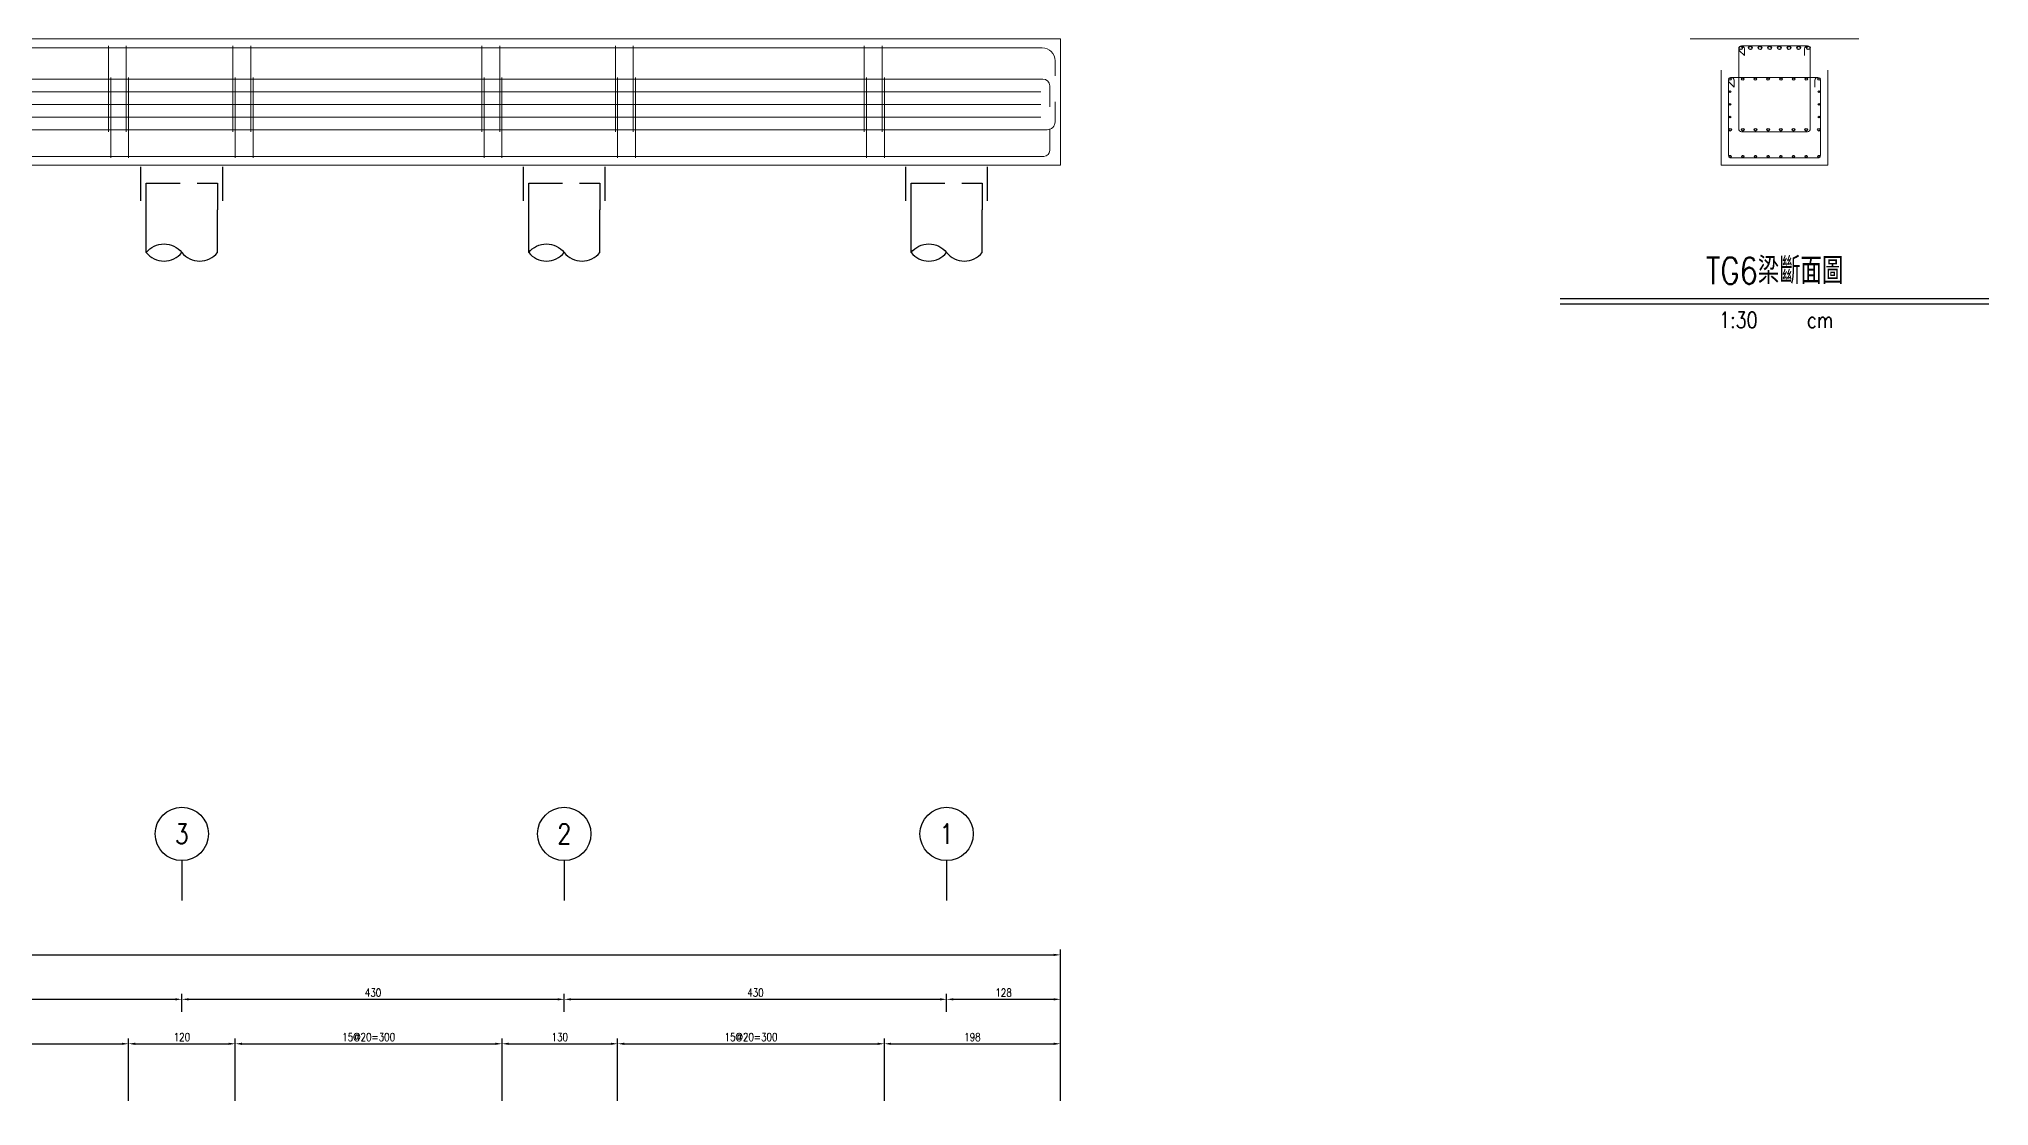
# Model space of a CAD drawing. Extents: x -4754 to 4976, y -19960 to 3841.
# Drawn here: x 2783 to 4976, y -14045 to -12845 of the extents above; entities that cross this region are included whole.
import ezdxf
from ezdxf.enums import TextEntityAlignment as Align

# ---------------------------------------------------------------- set-up
doc = ezdxf.new("R2010")
doc.units = 0
doc.header["$LTSCALE"] = 3
doc.linetypes.add('DASHED', pattern=[19.05, 12.7, -6.35])
doc.layers.get('0').update_dxf_attribs({"linetype": 'CONTINUOUS'})
doc.layers.add('HB_0', color=7, linetype='CONTINUOUS', transparency=0.5)
for name, color, linetype in [('HB_DIM', 1, 'CONTINUOUS'), ('HB_TXT_CTEXT', 2, 'CONTINUOUS'), ('鋼筋', 3, 'CONTINUOUS')]:
    doc.layers.add(name, color=color, linetype=linetype)
doc.styles.get("Standard").update_dxf_attribs({"font": 'ROMANS.shx', "width": 0.8, "bigfont": 'chineset.shx'})
doc.dimstyles.new('30', dxfattribs={"dimscale": 3, "dimtxt": 3, "dimasz": 2.5, "dimexe": 2, "dimexo": 2, "dimgap": 1, "dimtad": 1, "dimdsep": 46, "dimtxsty": 'Standard', "dimcen": 0, "dimclrd": 256, "dimclre": 256, "dimclrt": 2, "dimadec": 0, "dimazin": 0, "dimtfac": 1, "dimtix": 1, "dimtmove": 2, "dimatfit": 3, "dimfxl": 1, "dimtolj": 1, "dimtzin": 0, "dimarcsym": 0})

# ---------------------------------------------------------------- blocks, each defined once
blk = doc.blocks.new('pile_vertical')
at = {"color": 252, "linetype": 'DASHED'}
for p, q in [((-46, -40), (-46, 0)), ((46, -40), (46, 0))]:
    blk.add_line(p, q, dxfattribs=at)
at = {"linetype": 'Continuous'}
for p, q in [((-40, -98.1), (-40, -50)), ((40, -98.1), (40, -50))]:
    blk.add_line(p, q, dxfattribs=at)
at = {"color": 252, "linetype": 'DASHED'}
blk.add_lwpolyline([(-40, -50), (-40, -20), (40, -20), (40, -50)], dxfattribs=at)
at = {"linetype": 'Continuous'}
for points in [[(-40, -98.1, -0.48), (0, -98.1, 0.48), (40, -98.1, 0.48)], [(-40, -98.1, 0.48), (0, -98.1, 0.48)]]:
    blk.add_lwpolyline(points, format="xyb", dxfattribs=at)
blk = doc.blocks.new('line_guide')
at = {"color": 4, "linetype": 'Continuous'}
blk.add_line((0, 0), (0, -45), dxfattribs=at)
blk.add_circle((0, 30), 30, dxfattribs=at)
at = {"color": 4, "linetype": 'Continuous', "width": 0.8}
blk.add_attdef('A', text='', height=22.5, dxfattribs=at).set_placement((0, 30), align=Align.MIDDLE)
blk = doc.blocks.new('*D366')
at = {"layer": 'HB_DIM', "linetype": 'Continuous', "lineweight": -2}
for p, q in [((2563.6, -14038.8), (2563.6, -13968.8)), ((2571.1, -13974.8), (2876.1, -13974.8)), ((2883.6, -14038.8), (2883.6, -13968.8))]:
    blk.add_line(p, q, dxfattribs=at)
at = {"layer": 'HB_DIM'}
for points in [[(2571.1, -13973.6), (2571.1, -13976.1), (2563.6, -13974.8)], [(2876.1, -13976.1), (2876.1, -13973.6), (2883.6, -13974.8)]]:
    blk.add_solid(points, dxfattribs=at)
at = {"layer": 'HB_DIM', "color": 2, "linetype": 'Continuous', "insert": (2723.6, -13967.3), "char_height": 9, "attachment_point": 5, "rotation": 0}
blk.add_mtext('\\A1;16@20=320', dxfattribs=at)
blk = doc.blocks.new('*D367')
at = {"layer": 'HB_DIM', "linetype": 'Continuous', "lineweight": -2}
for p, q in [((2883.6, -14038.8), (2883.6, -13968.8)), ((2891.1, -13974.8), (2996.1, -13974.8)), ((3003.6, -14038.8), (3003.6, -13968.8))]:
    blk.add_line(p, q, dxfattribs=at)
at = {"layer": 'HB_DIM'}
for points in [[(2891.1, -13973.6), (2891.1, -13976.1), (2883.6, -13974.8)], [(2996.1, -13976.1), (2996.1, -13973.6), (3003.6, -13974.8)]]:
    blk.add_solid(points, dxfattribs=at)
at = {"layer": 'HB_DIM', "color": 2, "linetype": 'Continuous', "insert": (2943.6, -13967.3), "char_height": 9, "attachment_point": 5, "rotation": 0}
blk.add_mtext('\\A1;120', dxfattribs=at)
blk = doc.blocks.new('*D368')
at = {"layer": 'HB_DIM', "linetype": 'Continuous', "lineweight": -2}
for p, q in [((3003.6, -14038.8), (3003.6, -13968.8)), ((3011.1, -13974.8), (3296.1, -13974.8)), ((3303.6, -14038.8), (3303.6, -13968.8))]:
    blk.add_line(p, q, dxfattribs=at)
at = {"layer": 'HB_DIM'}
for points in [[(3011.1, -13973.6), (3011.1, -13976.1), (3003.6, -13974.8)], [(3296.1, -13976.1), (3296.1, -13973.6), (3303.6, -13974.8)]]:
    blk.add_solid(points, dxfattribs=at)
at = {"layer": 'HB_DIM', "color": 2, "linetype": 'Continuous', "insert": (3153.6, -13967.3), "char_height": 9, "attachment_point": 5, "rotation": 0}
blk.add_mtext('\\A1;15@20=300', dxfattribs=at)
blk = doc.blocks.new('*D369')
at = {"layer": 'HB_DIM', "linetype": 'Continuous', "lineweight": -2}
for p, q in [((3303.6, -14038.8), (3303.6, -13968.8)), ((3311.1, -13974.8), (3426.1, -13974.8)), ((3433.6, -14038.8), (3433.6, -13968.8))]:
    blk.add_line(p, q, dxfattribs=at)
at = {"layer": 'HB_DIM'}
for points in [[(3311.1, -13973.6), (3311.1, -13976.1), (3303.6, -13974.8)], [(3426.1, -13976.1), (3426.1, -13973.6), (3433.6, -13974.8)]]:
    blk.add_solid(points, dxfattribs=at)
at = {"layer": 'HB_DIM', "color": 2, "linetype": 'Continuous', "insert": (3368.6, -13967.3), "char_height": 9, "attachment_point": 5, "rotation": 0}
blk.add_mtext('\\A1;130', dxfattribs=at)
blk = doc.blocks.new('*D370')
at = {"layer": 'HB_DIM', "linetype": 'Continuous', "lineweight": -2}
for p, q in [((3433.6, -14038.8), (3433.6, -13968.8)), ((3441.1, -13974.8), (3726.1, -13974.8)), ((3733.6, -14038.8), (3733.6, -13968.8))]:
    blk.add_line(p, q, dxfattribs=at)
at = {"layer": 'HB_DIM'}
for points in [[(3441.1, -13973.6), (3441.1, -13976.1), (3433.6, -13974.8)], [(3726.1, -13976.1), (3726.1, -13973.6), (3733.6, -13974.8)]]:
    blk.add_solid(points, dxfattribs=at)
at = {"layer": 'HB_DIM', "color": 2, "linetype": 'Continuous', "insert": (3583.6, -13967.3), "char_height": 9, "attachment_point": 5, "rotation": 0}
blk.add_mtext('\\A1;15@20=300', dxfattribs=at)
blk = doc.blocks.new('*D371')
at = {"layer": 'HB_DIM', "linetype": 'Continuous', "lineweight": -2}
for p, q in [((3733.6, -14038.8), (3733.6, -13968.8)), ((3741.1, -13974.8), (3924.1, -13974.8)), ((3931.6, -14038.8), (3931.6, -13968.8))]:
    blk.add_line(p, q, dxfattribs=at)
at = {"layer": 'HB_DIM'}
for points in [[(3741.1, -13973.6), (3741.1, -13976.1), (3733.6, -13974.8)], [(3924.1, -13976.1), (3924.1, -13973.6), (3931.6, -13974.8)]]:
    blk.add_solid(points, dxfattribs=at)
at = {"layer": 'HB_DIM', "color": 2, "linetype": 'Continuous', "insert": (3832.6, -13967.3), "char_height": 9, "attachment_point": 5, "rotation": 0}
blk.add_mtext('\\A1;198', dxfattribs=at)
blk = doc.blocks.new('*D372')
at = {"layer": 'HB_DIM', "linetype": 'Continuous', "lineweight": -2}
for p, q in [((-265.4, -14038.8), (-265.4, -13868.8)), ((-257.9, -13874.8), (3924.1, -13874.8)), ((3931.6, -14038.8), (3931.6, -13868.8))]:
    blk.add_line(p, q, dxfattribs=at)
at = {"layer": 'HB_DIM'}
for points in [[(-257.9, -13873.6), (-257.9, -13876.1), (-265.4, -13874.8)], [(3924.1, -13876.1), (3924.1, -13873.6), (3931.6, -13874.8)]]:
    blk.add_solid(points, dxfattribs=at)
at = {"layer": 'HB_DIM', "color": 2, "linetype": 'Continuous', "insert": (1833.1, -13867.3), "char_height": 9, "attachment_point": 5, "rotation": 0}
blk.add_mtext('\\A1;4197', dxfattribs=at)
blk = doc.blocks.new('*D380')
at = {"layer": 'HB_DIM', "linetype": 'Continuous', "lineweight": -2}
for p, q in [((2503.6, -13938.8), (2503.6, -13918.8)), ((2943.6, -13938.8), (2943.6, -13918.8)), ((2511.1, -13924.8), (2936.1, -13924.8))]:
    blk.add_line(p, q, dxfattribs=at)
at = {"layer": 'HB_DIM'}
for points in [[(2511.1, -13923.6), (2511.1, -13926.1), (2503.6, -13924.8)], [(2936.1, -13926.1), (2936.1, -13923.6), (2943.6, -13924.8)]]:
    blk.add_solid(points, dxfattribs=at)
at = {"layer": 'HB_DIM', "color": 2, "linetype": 'Continuous', "insert": (2723.6, -13917.3), "char_height": 9, "attachment_point": 5, "rotation": 0}
blk.add_mtext('\\A1;440', dxfattribs=at)
blk = doc.blocks.new('*D381')
at = {"layer": 'HB_DIM', "linetype": 'Continuous', "lineweight": -2}
for p, q in [((2943.6, -13938.8), (2943.6, -13918.8)), ((3373.6, -13938.8), (3373.6, -13918.8)), ((2951.1, -13924.8), (3366.1, -13924.8))]:
    blk.add_line(p, q, dxfattribs=at)
at = {"layer": 'HB_DIM'}
for points in [[(2951.1, -13923.6), (2951.1, -13926.1), (2943.6, -13924.8)], [(3366.1, -13926.1), (3366.1, -13923.6), (3373.6, -13924.8)]]:
    blk.add_solid(points, dxfattribs=at)
at = {"layer": 'HB_DIM', "color": 2, "linetype": 'Continuous', "insert": (3158.6, -13917.3), "char_height": 9, "attachment_point": 5, "rotation": 0}
blk.add_mtext('\\A1;430', dxfattribs=at)
blk = doc.blocks.new('*D382')
at = {"layer": 'HB_DIM', "linetype": 'Continuous', "lineweight": -2}
for p, q in [((3373.6, -13938.8), (3373.6, -13918.8)), ((3803.6, -13938.8), (3803.6, -13918.8)), ((3381.1, -13924.8), (3796.1, -13924.8))]:
    blk.add_line(p, q, dxfattribs=at)
at = {"layer": 'HB_DIM'}
for points in [[(3381.1, -13923.6), (3381.1, -13926.1), (3373.6, -13924.8)], [(3796.1, -13926.1), (3796.1, -13923.6), (3803.6, -13924.8)]]:
    blk.add_solid(points, dxfattribs=at)
at = {"layer": 'HB_DIM', "color": 2, "linetype": 'Continuous', "insert": (3588.6, -13917.3), "char_height": 9, "attachment_point": 5, "rotation": 0}
blk.add_mtext('\\A1;430', dxfattribs=at)
blk = doc.blocks.new('*D383')
at = {"layer": 'HB_DIM', "linetype": 'Continuous', "lineweight": -2}
for p, q in [((3803.6, -13938.8), (3803.6, -13918.8)), ((3931.6, -14038.8), (3931.6, -13918.8)), ((3811.1, -13924.8), (3924.1, -13924.8))]:
    blk.add_line(p, q, dxfattribs=at)
at = {"layer": 'HB_DIM'}
for points in [[(3811.1, -13923.6), (3811.1, -13926.1), (3803.6, -13924.8)], [(3924.1, -13926.1), (3924.1, -13923.6), (3931.6, -13924.8)]]:
    blk.add_solid(points, dxfattribs=at)
at = {"layer": 'HB_DIM', "color": 2, "linetype": 'Continuous', "insert": (3867.6, -13917.3), "char_height": 9, "attachment_point": 5, "rotation": 0}
blk.add_mtext('\\A1;128', dxfattribs=at)
blk = doc.blocks.new('title_beam')
at = {"color": 3, "linetype": 'Continuous'}
blk.add_line((-241.2, 0), (241.2, 0), dxfattribs=at)
at = {"color": 1, "linetype": 'Continuous'}
blk.add_line((-241.2, -6), (241.2, -6), dxfattribs=at)
at = {"color": 3, "linetype": 'Continuous', "width": 0.8}
blk.add_attdef('TITLE', text='', height=30, dxfattribs=at).set_placement((0, 33), align=Align.MIDDLE)
at = {"linetype": 'Continuous', "width": 0.8}
blk.add_attdef('SCALE', text='', height=18, dxfattribs=at).set_placement((-40.6, -24), align=Align.MIDDLE)
blk.add_attdef('CM', (36.5, -33), '', height=18, dxfattribs=at)
blk = doc.blocks.new('C')
at = {"color": 3, "linetype": 'Continuous'}
blk.add_circle((0, 0), 1.2, dxfattribs=at)

msp = doc.modelspace()

# ---------------------------------------------------------------- linework, layer by layer
at = {"layer": 'HB_0', "lineweight": 5}
msp.add_line((4829.573, -12844.802, -349), (4639.573, -12844.802, -349), dxfattribs=at)
msp.add_lwpolyline([(-265.427, -12986.802), (-265.427, -12844.802), (3931.573, -12844.802), (3931.573, -12986.802), (-265.427, -12986.802)], dxfattribs=at)
msp.add_polyline3d([(4794.573, -12879.802, -349), (4794.573, -12986.802, -349), (4674.573, -12986.802, -349), (4674.573, -12879.802, -349)], dxfattribs=at)
at = {"layer": '鋼筋', "lineweight": 5}
for p, q in [((-244.937, -12854.802, -38), (3911.083, -12854.802, -38)), ((-244.937, -12854.802, -27.143), (3911.083, -12854.802, -27.143)), ((-244.937, -12854.802, -16.286), (3911.083, -12854.802, -16.286)), ((-244.937, -12854.802, -5.429), (3911.083, -12854.802, -5.429)), ((-244.937, -12854.802, 5.429), (3911.083, -12854.802, 5.429)), ((-244.937, -12854.802, 16.286), (3911.083, -12854.802, 16.286)), ((-244.937, -12854.802, 27.143), (3911.083, -12854.802, 27.143)), ((-244.937, -12854.802, 38), (3911.083, -12854.802, 38)), ((2861.033, -12863.352, 33.895), (2861.033, -12855.732, 33.895)), ((2861.033, -12855.732, 40.245), (2861.033, -12945.872, 40.245)), ((2861.033, -12945.872, -40.245), (2861.033, -12855.732, -40.245)), ((2861.033, -12855.732, -33.895), (2861.033, -12863.352, -33.895)), ((2881.033, -12863.352, 33.895), (2881.033, -12855.732, 33.895)), ((2881.033, -12855.732, 40.245), (2881.033, -12945.872, 40.245)), ((2881.033, -12945.872, -40.245), (2881.033, -12855.732, -40.245)), ((2881.033, -12855.732, -33.895), (2881.033, -12863.352, -33.895)), ((3001.033, -12863.352, 33.895), (3001.033, -12855.732, 33.895)), ((3001.033, -12855.732, 40.245), (3001.033, -12945.872, 40.245)), ((3001.033, -12945.872, -40.245), (3001.033, -12855.732, -40.245)), ((3001.033, -12855.732, -33.895), (3001.033, -12863.352, -33.895)), ((3021.033, -12863.352, 33.895), (3021.033, -12855.732, 33.895)), ((3021.033, -12855.732, 40.245), (3021.033, -12945.872, 40.245)), ((3021.033, -12945.872, -40.245), (3021.033, -12855.732, -40.245)), ((3021.033, -12855.732, -33.895), (3021.033, -12863.352, -33.895)), ((3281.033, -12863.352, 33.895), (3281.033, -12855.732, 33.895)), ((3281.033, -12855.732, 40.245), (3281.033, -12945.872, 40.245)), ((3281.033, -12945.872, -40.245), (3281.033, -12855.732, -40.245)), ((3281.033, -12855.732, -33.895), (3281.033, -12863.352, -33.895)), ((3301.033, -12863.352, 33.895), (3301.033, -12855.732, 33.895)), ((3301.033, -12855.732, 40.245), (3301.033, -12945.872, 40.245)), ((3301.033, -12945.872, -40.245), (3301.033, -12855.732, -40.245)), ((3301.033, -12855.732, -33.895), (3301.033, -12863.352, -33.895)), ((3431.033, -12863.352, 33.895), (3431.033, -12855.732, 33.895)), ((3431.033, -12855.732, 40.245), (3431.033, -12945.872, 40.245)), ((3431.033, -12945.872, -40.245), (3431.033, -12855.732, -40.245)), ((3431.033, -12855.732, -33.895), (3431.033, -12863.352, -33.895)), ((3451.033, -12863.352, 33.895), (3451.033, -12855.732, 33.895)), ((3451.033, -12855.732, 40.245), (3451.033, -12945.872, 40.245)), ((3451.033, -12945.872, -40.245), (3451.033, -12855.732, -40.245)), ((3451.033, -12855.732, -33.895), (3451.033, -12863.352, -33.895)), ((3711.033, -12863.352, 33.895), (3711.033, -12855.732, 33.895)), ((3711.033, -12855.732, 40.245), (3711.033, -12945.872, 40.245)), ((3711.033, -12945.872, -40.245), (3711.033, -12855.732, -40.245)), ((3711.033, -12855.732, -33.895), (3711.033, -12863.352, -33.895)), ((3731.033, -12863.352, 33.895), (3731.033, -12855.732, 33.895)), ((3731.033, -12855.732, 40.245), (3731.033, -12945.872, 40.245)), ((3731.033, -12945.872, -40.245), (3731.033, -12855.732, -40.245)), ((3731.033, -12855.732, -33.895), (3731.033, -12863.352, -33.895)), ((3925.573, -12869.292, -38), (3925.573, -12886.412, -38)), ((3925.573, -12869.292, -27.143), (3925.573, -12886.412, -27.143)), ((3925.573, -12869.292, -16.286), (3925.573, -12886.412, -16.286)), ((3925.573, -12869.292, -5.429), (3925.573, -12886.412, -5.429)), ((3925.573, -12869.292, 5.429), (3925.573, -12886.412, 5.429)), ((3925.573, -12869.292, 16.286), (3925.573, -12886.412, 16.286)), ((3925.573, -12869.292, 27.143), (3925.573, -12886.412, 27.143)), ((3925.573, -12869.292, 38), (3925.573, -12886.412, 38)), ((4694.328, -12855.732, -162.54), (4694.328, -12945.872, -162.54)), ((4700.646, -12863.365, -163.81), (4695.258, -12857.977, -163.81)), ((4697.503, -12852.557, -163.81), (4771.643, -12852.557, -163.81)), ((4700.678, -12863.352, -162.54), (4700.678, -12855.732, -162.54)), ((4768.468, -12855.732, -162.54), (4768.468, -12863.352, -162.54)), ((4774.818, -12855.732, -163.81), (4774.818, -12863.352, -163.81)), ((4774.818, -12945.872, -162.54), (4774.818, -12855.732, -162.54)), ((-245.657, -12889.802, -50), (3911.803, -12889.802, -50)), ((-245.657, -12889.802, -35.714), (3911.803, -12889.802, -35.714)), ((-245.657, -12889.802, -21.429), (3911.803, -12889.802, -21.429)), ((-245.657, -12889.802, -7.143), (3911.803, -12889.802, -7.143)), ((-245.657, -12889.802, 7.143), (3911.803, -12889.802, 7.143)), ((-245.657, -12889.802, 21.429), (3911.803, -12889.802, 21.429)), ((-245.657, -12889.802, 35.714), (3911.803, -12889.802, 35.714)), ((-245.657, -12889.802, 50), (3911.803, -12889.802, 50)), ((2863.573, -12898.852, 45.395), (2863.573, -12891.232, 45.395)), ((2863.573, -12891.232, 51.745), (2863.573, -12975.372, 51.745)), ((2863.573, -12975.372, -51.745), (2863.573, -12891.232, -51.745)), ((2863.573, -12891.232, -45.395), (2863.573, -12898.852, -45.395)), ((2883.573, -12898.852, 45.395), (2883.573, -12891.232, 45.395)), ((2883.573, -12891.232, 51.745), (2883.573, -12975.372, 51.745)), ((2883.573, -12975.372, -51.745), (2883.573, -12891.232, -51.745)), ((2883.573, -12891.232, -45.395), (2883.573, -12898.852, -45.395)), ((3003.573, -12898.852, 45.395), (3003.573, -12891.232, 45.395)), ((3003.573, -12891.232, 51.745), (3003.573, -12975.372, 51.745)), ((3003.573, -12975.372, -51.745), (3003.573, -12891.232, -51.745)), ((3003.573, -12891.232, -45.395), (3003.573, -12898.852, -45.395)), ((3023.573, -12898.852, 45.395), (3023.573, -12891.232, 45.395)), ((3023.573, -12891.232, 51.745), (3023.573, -12975.372, 51.745)), ((3023.573, -12975.372, -51.745), (3023.573, -12891.232, -51.745)), ((3023.573, -12891.232, -45.395), (3023.573, -12898.852, -45.395)), ((3283.573, -12898.852, 45.395), (3283.573, -12891.232, 45.395)), ((3283.573, -12891.232, 51.745), (3283.573, -12975.372, 51.745)), ((3283.573, -12975.372, -51.745), (3283.573, -12891.232, -51.745)), ((3283.573, -12891.232, -45.395), (3283.573, -12898.852, -45.395)), ((3303.573, -12898.852, 45.395), (3303.573, -12891.232, 45.395)), ((3303.573, -12891.232, 51.745), (3303.573, -12975.372, 51.745)), ((3303.573, -12975.372, -51.745), (3303.573, -12891.232, -51.745)), ((3303.573, -12891.232, -45.395), (3303.573, -12898.852, -45.395)), ((3433.573, -12898.852, 45.395), (3433.573, -12891.232, 45.395)), ((3433.573, -12891.232, 51.745), (3433.573, -12975.372, 51.745)), ((3433.573, -12975.372, -51.745), (3433.573, -12891.232, -51.745)), ((3433.573, -12891.232, -45.395), (3433.573, -12898.852, -45.395)), ((3453.573, -12898.852, 45.395), (3453.573, -12891.232, 45.395)), ((3453.573, -12891.232, 51.745), (3453.573, -12975.372, 51.745)), ((3453.573, -12975.372, -51.745), (3453.573, -12891.232, -51.745)), ((3453.573, -12891.232, -45.395), (3453.573, -12898.852, -45.395)), ((3713.573, -12898.852, 45.395), (3713.573, -12891.232, 45.395)), ((3713.573, -12891.232, 51.745), (3713.573, -12975.372, 51.745)), ((3713.573, -12975.372, -51.745), (3713.573, -12891.232, -51.745)), ((3713.573, -12891.232, -45.395), (3713.573, -12898.852, -45.395)), ((3733.573, -12898.852, 45.395), (3733.573, -12891.232, 45.395)), ((3733.573, -12891.232, 51.745), (3733.573, -12975.372, 51.745)), ((3733.573, -12975.372, -51.745), (3733.573, -12891.232, -51.745)), ((3733.573, -12891.232, -45.395), (3733.573, -12898.852, -45.395)), ((4682.828, -12891.232, -160), (4682.828, -12975.372, -160)), ((4689.146, -12898.865, -161.27), (4683.758, -12893.477, -161.27)), ((4686.003, -12888.057, -161.27), (4783.143, -12888.057, -161.27)), ((4689.178, -12898.852, -160), (4689.178, -12891.232, -160)), ((4779.968, -12891.232, -160), (4779.968, -12898.852, -160)), ((4786.318, -12891.232, -161.27), (4786.318, -12898.852, -161.27)), ((4786.318, -12975.372, -160), (4786.318, -12891.232, -160)), ((-243.427, -12904.052, -50), (3909.573, -12904.052, -50)), ((-243.427, -12904.052, 50), (3909.573, -12904.052, 50)), ((3919.573, -12897.572, -50), (3919.573, -12920.912, -50)), ((3919.573, -12897.572, -35.714), (3919.573, -12920.912, -35.714)), ((3919.573, -12897.572, -21.429), (3919.573, -12920.912, -21.429)), ((3919.573, -12897.572, -7.143), (3919.573, -12920.912, -7.143)), ((3919.573, -12897.572, 7.143), (3919.573, -12920.912, 7.143)), ((3919.573, -12897.572, 21.429), (3919.573, -12920.912, 21.429)), ((3919.573, -12897.572, 35.714), (3919.573, -12920.912, 35.714)), ((3919.573, -12897.572, 50), (3919.573, -12920.912, 50)), ((3925.573, -12937.912, -50), (3925.573, -12915.532, -50)), ((3925.573, -12937.912, -35.714), (3925.573, -12915.532, -35.714)), ((3925.573, -12937.912, -21.429), (3925.573, -12915.532, -21.429)), ((3925.573, -12937.912, -7.143), (3925.573, -12915.532, -7.143)), ((3925.573, -12937.912, 7.143), (3925.573, -12915.532, 7.143)), ((3925.573, -12937.912, 21.429), (3925.573, -12915.532, 21.429)), ((3925.573, -12937.912, 35.714), (3925.573, -12915.532, 35.714)), ((3925.573, -12937.912, 50), (3925.573, -12915.532, 50)), ((-243.427, -12918.302, -50), (3909.573, -12918.302, -50)), ((-243.427, -12918.302, 50), (3909.573, -12918.302, 50)), ((-243.427, -12932.552, -50), (3909.573, -12932.552, -50)), ((-243.427, -12932.552, 50), (3909.573, -12932.552, 50)), ((-250.537, -12946.802, -50), (3916.683, -12946.802, -50)), ((-250.537, -12946.802, -35.714), (3916.683, -12946.802, -35.714)), ((-250.537, -12946.802, -21.429), (3916.683, -12946.802, -21.429)), ((-250.537, -12946.802, -7.143), (3916.683, -12946.802, -7.143)), ((-250.537, -12946.802, 7.143), (3916.683, -12946.802, 7.143)), ((-250.537, -12946.802, 21.429), (3916.683, -12946.802, 21.429)), ((-250.537, -12946.802, 35.714), (3916.683, -12946.802, 35.714)), ((-250.537, -12946.802, 50), (3916.683, -12946.802, 50)), ((2861.033, -12949.047, 37.07), (2861.033, -12949.047, -37.07)), ((2881.033, -12949.047, 37.07), (2881.033, -12949.047, -37.07)), ((3001.033, -12949.047, 37.07), (3001.033, -12949.047, -37.07)), ((3021.033, -12949.047, 37.07), (3021.033, -12949.047, -37.07)), ((3281.033, -12949.047, 37.07), (3281.033, -12949.047, -37.07)), ((3301.033, -12949.047, 37.07), (3301.033, -12949.047, -37.07)), ((3431.033, -12949.047, 37.07), (3431.033, -12949.047, -37.07)), ((3451.033, -12949.047, 37.07), (3451.033, -12949.047, -37.07)), ((3711.033, -12949.047, 37.07), (3711.033, -12949.047, -37.07)), ((3731.033, -12949.047, 37.07), (3731.033, -12949.047, -37.07)), ((3919.573, -12970.117, -50), (3919.573, -12945.847, -50)), ((3919.573, -12970.117, -35.714), (3919.573, -12945.847, -35.714)), ((3919.573, -12970.117, -21.429), (3919.573, -12945.847, -21.429)), ((3919.573, -12970.117, -7.143), (3919.573, -12945.847, -7.143)), ((3919.573, -12970.117, 7.143), (3919.573, -12945.847, 7.143)), ((3919.573, -12970.117, 21.429), (3919.573, -12945.847, 21.429)), ((3919.573, -12970.117, 35.714), (3919.573, -12945.847, 35.714)), ((3919.573, -12970.117, 50), (3919.573, -12945.847, 50)), ((4697.503, -12949.047, -162.54), (4771.643, -12949.047, -162.54)), ((-246.742, -12976.802, -50), (3912.888, -12976.802, -50)), ((-246.742, -12976.802, -35.714), (3912.888, -12976.802, -35.714)), ((-246.742, -12976.802, -21.429), (3912.888, -12976.802, -21.429)), ((-246.742, -12976.802, -7.143), (3912.888, -12976.802, -7.143)), ((-246.742, -12976.802, 7.143), (3912.888, -12976.802, 7.143)), ((-246.742, -12976.802, 21.429), (3912.888, -12976.802, 21.429)), ((-246.742, -12976.802, 35.714), (3912.888, -12976.802, 35.714)), ((-246.742, -12976.802, 50), (3912.888, -12976.802, 50)), ((2863.573, -12978.547, 48.57), (2863.573, -12978.547, -48.57)), ((2883.573, -12978.547, 48.57), (2883.573, -12978.547, -48.57)), ((3003.573, -12978.547, 48.57), (3003.573, -12978.547, -48.57)), ((3023.573, -12978.547, 48.57), (3023.573, -12978.547, -48.57)), ((3283.573, -12978.547, 48.57), (3283.573, -12978.547, -48.57)), ((3303.573, -12978.547, 48.57), (3303.573, -12978.547, -48.57)), ((3433.573, -12978.547, 48.57), (3433.573, -12978.547, -48.57)), ((3453.573, -12978.547, 48.57), (3453.573, -12978.547, -48.57)), ((3713.573, -12978.547, 48.57), (3713.573, -12978.547, -48.57)), ((3733.573, -12978.547, 48.57), (3733.573, -12978.547, -48.57)), ((4686.003, -12978.547, -160), (4783.143, -12978.547, -160))]:
    msp.add_line(p, q, dxfattribs=at)
at = {"layer": '鋼筋', "lineweight": 5, "extrusion": (1, -2.44929e-16, 0)}
for centre, start, end in [((-12855.732, 37.07, 2861.033), 270, 90), ((-12855.732, -37.07, 2861.033), 270, 90), ((-12855.732, 37.07, 2881.033), 270, 90), ((-12855.732, -37.07, 2881.033), 270, 90), ((-12855.732, 37.07, 3001.033), 270, 90), ((-12855.732, -37.07, 3001.033), 270, 90), ((-12855.732, 37.07, 3021.033), 270, 90), ((-12855.732, -37.07, 3021.033), 270, 90), ((-12855.732, 37.07, 3281.033), 270, 90), ((-12855.732, -37.07, 3281.033), 270, 90), ((-12855.732, 37.07, 3301.033), 270, 90), ((-12855.732, -37.07, 3301.033), 270, 90), ((-12855.732, 37.07, 3431.033), 270, 90), ((-12855.732, -37.07, 3431.033), 270, 90), ((-12855.732, 37.07, 3451.033), 270, 90), ((-12855.732, -37.07, 3451.033), 270, 90), ((-12855.732, 37.07, 3711.033), 270, 90), ((-12855.732, -37.07, 3711.033), 270, 90), ((-12855.732, 37.07, 3731.033), 270, 90), ((-12855.732, -37.07, 3731.033), 270, 90), ((-12891.232, 48.57, 2863.573), 270, 90), ((-12891.232, -48.57, 2863.573), 270, 90), ((-12891.232, 48.57, 2883.573), 270, 90), ((-12891.232, -48.57, 2883.573), 270, 90), ((-12891.232, 48.57, 3003.573), 270, 90), ((-12891.232, -48.57, 3003.573), 270, 90), ((-12891.232, 48.57, 3023.573), 270, 90), ((-12891.232, -48.57, 3023.573), 270, 90), ((-12891.232, 48.57, 3283.573), 270, 90), ((-12891.232, -48.57, 3283.573), 270, 90), ((-12891.232, 48.57, 3303.573), 270, 90), ((-12891.232, -48.57, 3303.573), 270, 90), ((-12891.232, 48.57, 3433.573), 270, 90), ((-12891.232, -48.57, 3433.573), 270, 90), ((-12891.232, 48.57, 3453.573), 270, 90), ((-12891.232, -48.57, 3453.573), 270, 90), ((-12891.232, 48.57, 3713.573), 270, 90), ((-12891.232, -48.57, 3713.573), 270, 90), ((-12891.232, 48.57, 3733.573), 270, 90), ((-12891.232, -48.57, 3733.573), 270, 90), ((-12945.872, 37.07, 2861.033), 90, 180), ((-12945.872, -37.07, 2861.033), 180, 270), ((-12945.872, 37.07, 2881.033), 90, 180), ((-12945.872, -37.07, 2881.033), 180, 270), ((-12945.872, 37.07, 3001.033), 90, 180), ((-12945.872, -37.07, 3001.033), 180, 270), ((-12945.872, 37.07, 3021.033), 90, 180), ((-12945.872, -37.07, 3021.033), 180, 270), ((-12945.872, 37.07, 3281.033), 90, 180), ((-12945.872, -37.07, 3281.033), 180, 270), ((-12945.872, 37.07, 3301.033), 90, 180), ((-12945.872, -37.07, 3301.033), 180, 270), ((-12945.872, 37.07, 3431.033), 90, 180), ((-12945.872, -37.07, 3431.033), 180, 270), ((-12945.872, 37.07, 3451.033), 90, 180), ((-12945.872, -37.07, 3451.033), 180, 270), ((-12945.872, 37.07, 3711.033), 90, 180), ((-12945.872, -37.07, 3711.033), 180, 270), ((-12945.872, 37.07, 3731.033), 90, 180), ((-12945.872, -37.07, 3731.033), 180, 270), ((-12975.372, 48.57, 2863.573), 90, 180), ((-12975.372, -48.57, 2863.573), 180, 270), ((-12975.372, 48.57, 2883.573), 90, 180), ((-12975.372, -48.57, 2883.573), 180, 270), ((-12975.372, 48.57, 3003.573), 90, 180), ((-12975.372, -48.57, 3003.573), 180, 270), ((-12975.372, 48.57, 3023.573), 90, 180), ((-12975.372, -48.57, 3023.573), 180, 270), ((-12975.372, 48.57, 3283.573), 90, 180), ((-12975.372, -48.57, 3283.573), 180, 270), ((-12975.372, 48.57, 3303.573), 90, 180), ((-12975.372, -48.57, 3303.573), 180, 270), ((-12975.372, 48.57, 3433.573), 90, 180), ((-12975.372, -48.57, 3433.573), 180, 270), ((-12975.372, 48.57, 3453.573), 90, 180), ((-12975.372, -48.57, 3453.573), 180, 270), ((-12975.372, 48.57, 3713.573), 90, 180), ((-12975.372, -48.57, 3713.573), 180, 270), ((-12975.372, 48.57, 3733.573), 90, 180), ((-12975.372, -48.57, 3733.573), 180, 270)]:
    msp.add_arc(centre, 3.175, start, end, dxfattribs=at)
at = {"layer": '鋼筋', "lineweight": 5, "extrusion": (0, 0, -1)}
for centre, radius in [((-3911.083, -12869.292, 38), 14.49), ((-3911.083, -12869.292, 27.143), 14.49), ((-3911.083, -12869.292, 16.286), 14.49), ((-3911.083, -12869.292, 5.429), 14.49), ((-3911.083, -12869.292, -5.429), 14.49), ((-3911.083, -12869.292, -16.286), 14.49), ((-3911.083, -12869.292, -27.143), 14.49), ((-3911.083, -12869.292, -38), 14.49), ((-3911.803, -12897.572, 50), 7.77), ((-3911.803, -12897.572, 35.714), 7.77), ((-3911.803, -12897.572, 21.429), 7.77), ((-3911.803, -12897.572, 7.143), 7.77), ((-3911.803, -12897.572, -7.143), 7.77), ((-3911.803, -12897.572, -21.429), 7.77), ((-3911.803, -12897.572, -35.714), 7.77), ((-3911.803, -12897.572, -50), 7.77)]:
    msp.add_arc(centre, radius, 90, 180, dxfattribs=at)
at = {"layer": '鋼筋', "lineweight": 5, "extrusion": (-8.62817e-32, -1.22465e-16, -1)}
msp.add_arc((-4697.503, -12855.732, 163.81), 3.175, 315, 90, dxfattribs=at)
at = {"layer": '鋼筋', "lineweight": 5}
for centre, radius, start, end in [((4697.503, -12855.732, -162.54), 3.175, 0, 180), ((4771.643, -12855.732, -162.54), 3.175, 0, 180), ((4686.003, -12891.232, -160), 3.175, 0, 180), ((4783.143, -12891.232, -160), 3.175, 0, 180), ((3916.683, -12937.912, -50), 8.89, 270, 0), ((3916.683, -12937.912, -35.714), 8.89, 270, 0), ((3916.683, -12937.912, -21.429), 8.89, 270, 0), ((3916.683, -12937.912, -7.143), 8.89, 270, 0), ((3916.683, -12937.912, 7.143), 8.89, 270, 0), ((3916.683, -12937.912, 21.429), 8.89, 270, 0), ((3916.683, -12937.912, 35.714), 8.89, 270, 0), ((3916.683, -12937.912, 50), 8.89, 270, 0), ((4697.503, -12945.872, -162.54), 3.175, 180, 270), ((4771.643, -12945.872, -162.54), 3.175, 270, 0), ((3912.888, -12970.117, -50), 6.685, 270, 0), ((3912.888, -12970.117, -35.714), 6.685, 270, 0), ((3912.888, -12970.117, -21.429), 6.685, 270, 0), ((3912.888, -12970.117, -7.143), 6.685, 270, 0), ((3912.888, -12970.117, 7.143), 6.685, 270, 0), ((3912.888, -12970.117, 21.429), 6.685, 270, 0), ((3912.888, -12970.117, 35.714), 6.685, 270, 0), ((3912.888, -12970.117, 50), 6.685, 270, 0), ((4686.003, -12975.372, -160), 3.175, 180, 270), ((4783.143, -12975.372, -160), 3.175, 270, 0)]:
    msp.add_arc(centre, radius, start, end, dxfattribs=at)
at = {"layer": '鋼筋', "lineweight": 5, "extrusion": (-7.68898e-32, -1.22465e-16, -1)}
msp.add_arc((-4771.643, -12855.732, 163.81), 3.175, 90, 180, dxfattribs=at)
at = {"layer": '鋼筋', "lineweight": 5, "extrusion": (-3.69779e-32, -1.22465e-16, -1)}
msp.add_arc((-4686.003, -12891.232, 161.27), 3.175, 315, 90, dxfattribs=at)
at = {"layer": '鋼筋', "lineweight": 5, "extrusion": (-2.99908e-32, -1.22465e-16, -1)}
msp.add_arc((-4783.143, -12891.232, 161.27), 3.175, 90, 180, dxfattribs=at)

# ---------------------------------------------------------------- block references
at = {"layer": 'HB_0', "linetype": 'Continuous'}
for p in [(2943.573, -12986.802), (3373.573, -12986.802), (3803.573, -12986.802)]:
    msp.add_blockref('pile_vertical', p, dxfattribs=at)
for p, values in [((2943.573, -13768.802), {'A': '3'}), ((3373.573, -13768.802), {'A': '2'}), ((3803.573, -13768.802), {'A': '1'})]:
    msp.add_blockref('line_guide', p, dxfattribs=at).add_auto_attribs(values)
at = {"layer": 'HB_TXT_CTEXT', "linetype": 'Continuous'}
msp.add_blockref('title_beam', (4734.573, -13136.802, -349), dxfattribs=at).add_auto_attribs({'TITLE': 'TG6梁斷面圖', 'SCALE': '1:30', 'CM': 'cm'})
at = {"layer": '鋼筋', "linetype": 'Continuous'}
for p, xscale, yscale, zscale in [((4696.573, -12854.802, -328.51), 1.61, 1.61, 1.61), ((4707.431, -12854.802, -328.51), 1.61, 1.61, 1.61), ((4718.288, -12854.802, -328.51), 1.61, 1.61, 1.61), ((4729.145, -12854.802, -328.51), 1.61, 1.61, 1.61), ((4740.002, -12854.802, -328.51), 1.61, 1.61, 1.61), ((4750.859, -12854.802, -328.51), 1.61, 1.61, 1.61), ((4761.716, -12854.802, -328.51), 1.61, 1.61, 1.61), ((4772.573, -12854.802, -328.51), 1.61, 1.61, 1.61), ((4684.573, -12889.802, -329.23), 1.11, 1.11, 1.11), ((4698.859, -12889.802, -329.23), 1.11, 1.11, 1.11), ((4713.145, -12889.802, -329.23), 1.11, 1.11, 1.11), ((4727.431, -12889.802, -329.23), 1.11, 1.11, 1.11), ((4741.716, -12889.802, -329.23), 1.11, 1.11, 1.11), ((4756.002, -12889.802, -329.23), 1.11, 1.11, 1.11), ((4770.288, -12889.802, -329.23), 1.11, 1.11, 1.11), ((4784.573, -12889.802, -329.23), 1.11, 1.11, 1.11), ((4684.573, -12904.052, -327), 0.795, 0.795, 0.795), ((4784.573, -12904.052, -327), 0.795, 0.795, 0.795), ((4684.573, -12918.302, -327), 0.795, 0.795, 0.795), ((4684.573, -12932.552, -327), 0.795, 0.795, 0.795), ((4784.573, -12918.302, -327), 0.795, 0.795, 0.795), ((4784.573, -12932.552, -327), 0.795, 0.795, 0.795), ((4684.573, -12946.802, -334.11), 1.27, 1.27, 1.27), ((4698.859, -12946.802, -334.11), 1.27, 1.27, 1.27), ((4713.145, -12946.802, -334.11), 1.27, 1.27, 1.27), ((4727.431, -12946.802, -334.11), 1.27, 1.27, 1.27), ((4741.716, -12946.802, -334.11), 1.27, 1.27, 1.27), ((4756.002, -12946.802, -334.11), 1.27, 1.27, 1.27), ((4770.288, -12946.802, -334.11), 1.27, 1.27, 1.27), ((4784.573, -12946.802, -334.11), 1.27, 1.27, 1.27), ((4684.573, -12976.802, -330.315), 0.955, 0.955, 0.955), ((4698.859, -12976.802, -330.315), 0.955, 0.955, 0.955), ((4713.145, -12976.802, -330.315), 0.955, 0.955, 0.955), ((4727.431, -12976.802, -330.315), 0.955, 0.955, 0.955), ((4741.716, -12976.802, -330.315), 0.955, 0.955, 0.955), ((4756.002, -12976.802, -330.315), 0.955, 0.955, 0.955), ((4770.288, -12976.802, -330.315), 0.955, 0.955, 0.955), ((4784.573, -12976.802, -330.315), 0.955, 0.955, 0.955)]:
    msp.add_blockref('C', p, dxfattribs=dict(at, xscale=xscale, yscale=yscale, zscale=zscale))

# ---------------------------------------------------------------- dimensions: what is measured, and where the dimension line sits
at = {"layer": 'HB_DIM', "linetype": 'Continuous'}
for base, p1, p2, picture, middle in [((3931.573, -13874.802), (-265.427, -14044.802), (3931.573, -14044.802), '*D372', (1833.073, -13867.302)), ((2943.573, -13924.802), (2503.573, -13944.802, -619), (2943.573, -13944.802, -1059), '*D380', (2723.573, -13917.302)), ((3373.573, -13924.802), (2943.573, -13944.802, -1059), (3373.573, -13944.802, -1489), '*D381', (3158.573, -13917.302)), ((3803.573, -13924.802), (3373.573, -13944.802, -1489), (3803.573, -13944.802, -1919), '*D382', (3588.573, -13917.302)), ((3931.573, -13924.802), (3803.573, -13944.802, -1919), (3931.573, -14044.802), '*D383', (3867.573, -13917.302)), ((3003.573, -13974.802), (2883.573, -14044.802, 45.395), (3003.573, -14044.802, 45.395), '*D367', (2943.573, -13967.302)), ((3433.573, -13974.802), (3303.573, -14044.802, 45.395), (3433.573, -14044.802, 45.395), '*D369', (3368.573, -13967.302)), ((3931.573, -13974.802), (3733.573, -14044.802, 45.395), (3931.573, -14044.802), '*D371', (3832.573, -13967.302))]:
    dim = msp.add_linear_dim(base=base, p1=p1, p2=p2, angle=0, dimstyle='30', override={"dimdec": 0, "dimpost": '<>'}, dxfattribs=at)
    dim.commit()
    dim.dimension.update_dxf_attribs({"geometry": picture, "text_midpoint": middle})
for base, p1, p2, text, picture, middle in [((2883.573, -13974.802), (2563.573, -14044.802, 45.395), (2883.573, -14044.802, 45.395), '16@20=<>', '*D366', (2723.573, -13967.302)), ((3303.573, -13974.802), (3003.573, -14044.802, 45.395), (3303.573, -14044.802, 45.395), '15@20=<>', '*D368', (3153.573, -13967.302)), ((3733.573, -13974.802), (3433.573, -14044.802, 45.395), (3733.573, -14044.802, 45.395), '15@20=<>', '*D370', (3583.573, -13967.302))]:
    dim = msp.add_linear_dim(base=base, p1=p1, p2=p2, angle=0, text=text, dimstyle='30', override={"dimdec": 0, "dimpost": '<>'}, dxfattribs=at)
    dim.commit()
    dim.dimension.update_dxf_attribs({"geometry": picture, "text_midpoint": middle})

doc.saveas('drawing.dxf')
